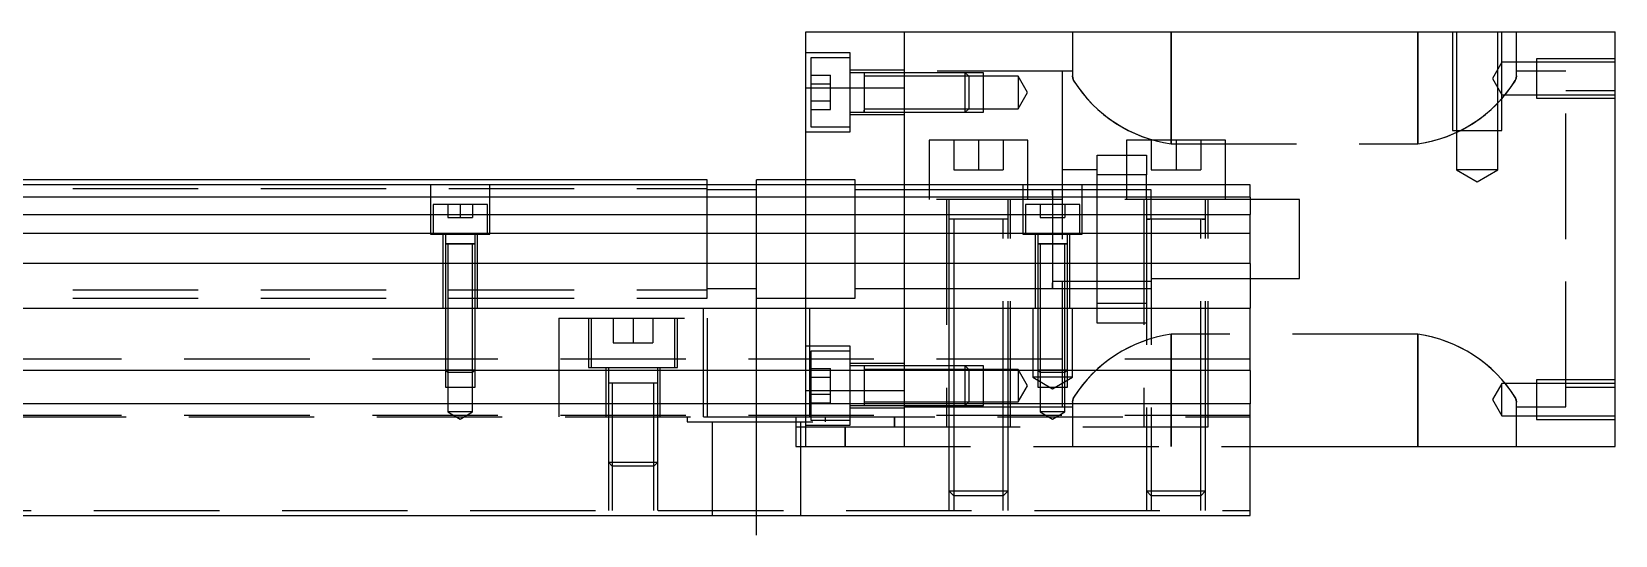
# Model space of a CAD drawing. Extents: x -8 to 650, y -296 to 102.
# Drawn here: x 336.6 to 497, y -233 to -182 of the extents above; entities that cross this region are included whole.
import ezdxf

# ---------------------------------------------------------------- set-up
doc = ezdxf.new("R2010")
doc.units = 0
doc.linetypes.add('CENTER', pattern=[50.8, 31.75, -6.35, 6.35, -6.35])
doc.linetypes.add('DASHED', pattern=[19.05, 12.7, -6.35])
doc.layers.get('0').update_dxf_attribs({"linetype": 'CONTINUOUS'})
doc.layers.add('CENTER', color=1, linetype='CENTER')

msp = doc.modelspace()

# ---------------------------------------------------------------- linework, layer by layer
at = {"color": 7, "linetype": 'CONTINUOUS'}
for p, q in [((415, -187.67029), (415, -182)), ((415, -182), (425, -182)), ((425, -182), (497, -182)), ((425, -197.5), (425, -182)), ((497, -224), (497, -182)), ((415, -197.5), (415, -187.67029)), ((415, -187.67029), (425, -187.67029)), ((437.5, -193), (427.5, -193)), ((427.5, -193), (427.5, -197.5)), ((437.5, -197.5), (437.5, -193)), ((457.5, -193), (447.5, -193)), ((447.5, -193), (447.5, -197.5)), ((457.5, -197.5), (457.5, -193)), ((405, -197), (323.5, -197)), ((405, -197.5), (405, -197)), ((410, -197.5), (410, -197)), ((415, -197), (410, -197)), ((460, -197.5), (323.5, -197.5)), ((460, -198.752272), (323.5, -198.752272)), ((440, -197.999994), (440, -208.000006)), ((440, -197.999994), (440, -198.75)), ((440, -198.75), (440, -199)), ((441, -198.75), (440, -198.75)), ((444.5, -198.75), (441, -198.75)), ((447.5, -198.75), (444.5, -198.75)), ((449.5, -198.75), (447.5, -198.75)), ((450, -198.75), (449.5, -198.75)), ((460, -198.752272), (460, -197.5)), ((460, -198.752272), (460, -200.52668)), ((440, -199), (440, -199.5)), ((323.5, -200.52668), (460, -200.52668)), ((435.500006, -201), (429.499994, -201)), ((435.500006, -201), (429.499994, -201)), ((440, -200.8), (440, -202.5)), ((455.500006, -201), (449.499994, -201)), ((455.500006, -201), (449.499994, -201)), ((460, -202.423076), (460, -200.52668)), ((460, -202.423076), (323.5, -202.423076)), ((440, -202.5), (440, -207.25)), ((440, -203), (440, -208.000006)), ((460, -205.477372), (460, -202.423076)), ((460, -205.477372), (323.5, -205.477372)), ((460, -205.477372), (460, -210)), ((440, -207.25), (450, -207.25)), ((0, -210), (460, -210)), ((460, -216.3), (460, -210)), ((460, -216.3), (0, -216.3)), ((460, -216.3), (460, -219.7)), ((460, -219.7), (0, -219.7)), ((460, -231), (460, -219.7)), ((460, -224), (497, -224)), ((0, -231), (460, -231))]:
    msp.add_line(p, q, dxfattribs=at)
at = {"color": 3, "linetype": 'DASHED'}
for p, q in [((442, -182), (442, -186.477288)), ((452, -193.35635), (452, -182)), ((452, -182), (452, -193.35635)), ((477, -182), (477, -193.35635)), ((477, -193.35635), (477, -182)), ((480.500006, -182), (480.500006, -192)), ((480.9, -182), (480.9, -192)), ((485.1, -192), (485.1, -182)), ((485.499994, -192), (485.499994, -182)), ((487, -186.477288), (487, -182)), ((419.5, -184.150758), (415, -184.150758)), ((419.5, -192.150758), (419.5, -184.150758)), ((415.5, -184.650758), (415.5, -188.150758)), ((419.5, -184.650758), (415.5, -184.650758)), ((425, -185.900758), (419.5, -185.900758)), ((441, -186), (425, -186)), ((441, -197.5), (441, -186)), ((442, -186), (441, -186)), ((485.5, -185.086544), (484.547372, -186.736544)), ((489, -185.086544), (485.5, -185.086544)), ((492, -186), (487, -186)), ((489, -184.73655), (489, -188.73654)), ((497, -184.73655), (489, -184.73655)), ((497, -185.086544), (489, -185.086544)), ((492, -203), (492, -186)), ((415.5, -186.418706), (417.5, -186.418706)), ((415.5, -187.284732), (417.5, -187.284732)), ((417.5, -187.284732), (417.5, -186.418706)), ((417.5, -189.016782), (417.5, -187.284732)), ((420.9, -186.150758), (419.5, -186.150758)), ((420.9, -186.150758), (420.895, -186.150758)), ((420.9, -186.150752), (420.9, -190.150762)), ((420.9, -186.150752), (420.9, -190.150762)), ((420.9, -186.150752), (420.9, -186.500758)), ((420.9, -186.150758), (420.9, -186.367426)), ((425, -186.150758), (420.9, -186.150758)), ((420.905, -186.150758), (420.9, -186.150758)), ((420.9, -186.367426), (420.9, -188.150758)), ((420.9, -186.500758), (420.9, -188.017714)), ((425, -186.500758), (420.9, -186.500758)), ((431.15, -186.150758), (425, -186.150758)), ((431.150006, -186.150762), (425, -186.150762)), ((431.5, -186.500758), (425, -186.500758)), ((431.15, -188.150758), (431.15, -186.150758)), ((431.5, -186.500758), (431.15, -186.150758)), ((433, -186.150762), (431.150006, -186.150762)), ((431.5, -186.500758), (431.5, -188.150758)), ((433, -186.500758), (431.5, -186.500758)), ((433, -190.150752), (433, -186.150762)), ((436.5, -186.500758), (433, -186.500758)), ((436.5, -186.500758), (436.5, -188.150758)), ((437.452628, -188.150758), (436.5, -186.500758)), ((442.038578, -186.714492), (442, -186.477288)), ((442, -186.477288), (442.033206, -186.69572)), ((442.033206, -186.69572), (442.130496, -186.952408)), ((442.151334, -186.995906), (442.038578, -186.714492)), ((484.547372, -186.736544), (485.5, -188.386544)), ((486.848666, -186.995906), (486.961422, -186.714492)), ((486.966794, -186.69572), (486.869504, -186.952408)), ((486.961422, -186.714492), (487, -186.477288)), ((487, -186.477288), (486.966794, -186.69572)), ((415.5, -188.150758), (415.5, -191.650758)), ((415.5, -189.016782), (417.5, -189.016782)), ((417.5, -189.882808), (417.5, -189.016782)), ((420.9, -188.017714), (420.9, -188.283802)), ((420.9, -188.150758), (420.9, -190.150762)), ((420.9, -188.150758), (420.9, -190.150762)), ((420.9, -188.150758), (420.9, -189.93405)), ((420.9, -188.283802), (420.9, -189.800758)), ((431.15, -190.150758), (431.15, -188.150758)), ((431.5, -188.150758), (431.5, -189.800758)), ((436.5, -188.150758), (436.5, -189.800758)), ((436.5, -189.800758), (437.452628, -188.150758)), ((485.5, -188.386544), (489, -188.386544)), ((489, -188.386544), (497, -188.386544)), ((489, -188.73654), (497, -188.73654)), ((497, -188), (492, -188)), ((415.5, -189.882808), (417.5, -189.882808)), ((419.5, -190.150758), (420.905, -190.150758)), ((419.5, -190.400758), (425, -190.400758)), ((420.895, -190.150758), (425, -190.150758)), ((420.9, -189.800758), (425, -189.800758)), ((420.9, -189.93405), (420.9, -190.150758)), ((420.9, -189.93405), (420.9, -190.150758)), ((420.9, -190.150758), (420.9, -189.93409)), ((420.9, -190.150758), (420.9, -189.93409)), ((425, -189.800758), (431.5, -189.800758)), ((425, -190.150752), (431.150006, -190.150752)), ((425, -190.150758), (431.15, -190.150758)), ((431.15, -190.150758), (431.5, -189.800758)), ((431.150006, -190.150752), (433, -190.150752)), ((431.5, -189.800758), (433, -189.800758)), ((433, -189.800758), (436.5, -189.800758)), ((415, -192.150758), (419.5, -192.150758)), ((415.5, -191.650758), (419.5, -191.650758)), ((480.500006, -192), (485.499994, -192)), ((480.9, -192), (480.9, -196)), ((485.1, -196), (485.1, -192)), ((430, -193), (430, -196)), ((432.5, -193), (432.5, -196)), ((435, -193), (435, -196)), ((450, -193), (450, -196)), ((452, -193.35635), (477, -193.35635)), ((452.5, -193), (452.5, -196)), ((455, -193), (455, -196)), ((444.5, -194.5), (447.5, -194.5)), ((444.5, -196.5), (444.5, -194.5)), ((447.5, -194.5), (449.5, -194.5)), ((449.5, -194.5), (449.5, -196.5)), ((420, -197), (415, -197)), ((420, -197.5), (420, -197)), ((430, -196), (432.5, -196)), ((432.5, -196), (435, -196)), ((444.5, -196), (441, -196)), ((447.5, -196.5), (444.5, -196.5)), ((444.5, -197.5), (444.5, -196.5)), ((449.5, -196.5), (447.5, -196.5)), ((449.5, -197.5), (449.5, -196.5)), ((450, -196), (452.5, -196)), ((452.5, -196), (455, -196)), ((485.1, -196), (480.9, -196)), ((480.9, -196), (483, -197.212436)), ((483, -197.212436), (485.1, -196)), ((55, -197.875), (405, -197.875)), ((377, -197.5), (377, -202.5)), ((383, -202.5), (383, -197.5)), ((405, -203), (405, -197.5)), ((410, -198), (405, -198)), ((410, -203), (410, -197.5)), ((415, -210), (415, -197.5)), ((420, -203), (420, -197.5)), ((425, -198), (420, -198)), ((425, -199), (425, -197.5)), ((427.5, -198), (425, -198)), ((427.5, -197.5), (427.5, -199)), ((437.5, -198), (427.5, -198)), ((437, -197.5), (437, -202.5)), ((437.5, -199), (437.5, -197.5)), ((440, -198), (437.5, -198)), ((440, -198), (439.995, -198)), ((440, -198), (440, -198.564922)), ((440, -198.564038), (440, -198)), ((440.005, -198), (440, -198)), ((441, -198), (440, -198)), ((440, -198.564922), (440, -198.999226)), ((441, -199), (441, -197.5)), ((444.5, -198), (441, -198)), ((443, -202.5), (443, -197.5)), ((444.5, -199), (444.5, -197.5)), ((447.5, -198), (444.5, -198)), ((447.5, -197.5), (447.5, -199)), ((449.5, -198), (447.5, -198)), ((449.5, -199), (449.5, -197.5)), ((450, -198), (449.5, -198)), ((450, -199), (450, -198)), ((457.5, -199), (457.5, -197.5)), ((382.75, -199.5), (377.25, -199.5)), ((377.25, -199.5), (377.25, -202.5)), ((378.75, -199.5), (378.75, -200.8)), ((380, -199.5), (380, -200.8)), ((381.25, -199.5), (381.25, -200.8)), ((382.75, -202.5), (382.75, -199.5)), ((460, -199), (425, -199)), ((425, -210), (425, -199)), ((429.25, -199), (429.25, -222)), ((429.5, -199), (429.5, -201)), ((435.5, -201), (435.5, -199)), ((435.75, -222), (435.75, -199)), ((442.75, -199.5), (437.25, -199.5)), ((437.25, -199.5), (437.25, -202.5)), ((438.75, -199.5), (438.75, -200.8)), ((440, -198.999226), (440, -199.399154)), ((440, -199.5), (440, -200.8)), ((441, -199.5), (441, -199)), ((441, -202.5), (441, -199.5)), ((441.25, -199.5), (441.25, -200.8)), ((442.75, -202.5), (442.75, -199.5)), ((444.5, -209.5), (444.5, -199)), ((449.25, -199), (449.25, -222)), ((449.5, -199), (449.5, -201)), ((450, -201), (450, -199)), ((455.5, -201), (455.5, -199)), ((455.75, -222), (455.75, -199)), ((465, -199), (460, -199)), ((465, -203), (465, -199)), ((378.75, -200.8), (380, -200.8)), ((380, -200.8), (381.25, -200.8)), ((429.5, -200.995), (429.5, -201)), ((429.849602, -201), (429.5, -201)), ((429.5, -201), (429.5, -201.005)), ((429.5, -201), (429.5, -210)), ((435.15035, -201), (429.849602, -201)), ((430, -201), (430, -210)), ((435, -222), (435, -201)), ((435.5, -201), (435.15035, -201)), ((435.5, -201), (435.5, -200.995)), ((435.5, -201.005), (435.5, -201)), ((435.5, -222), (435.5, -201)), ((438.75, -200.8), (440, -200.8)), ((440, -200.8), (441.25, -200.8)), ((440, -200.899918), (440, -202.499894)), ((449.5, -200.995), (449.5, -201)), ((449.5, -201), (449.84965, -201)), ((449.849602, -201), (449.5, -201)), ((449.5, -201), (449.5, -222)), ((449.5, -201), (449.5, -201.005)), ((455.15035, -201), (449.849602, -201)), ((450, -201), (450, -222)), ((455, -222), (455, -201)), ((455.150204, -201), (455.5, -201)), ((455.5, -201), (455.15035, -201)), ((455.5, -201), (455.5, -200.995)), ((455.5, -222), (455.5, -201)), ((455.5, -201.005), (455.5, -201)), ((377, -202.5), (383, -202.5)), ((378.25, -202.5), (378.25, -210)), ((381.500006, -203.5), (378.499994, -203.5)), ((379.998804, -203.5), (378.499994, -203.5)), ((379.998804, -203.5), (378.499994, -203.5)), ((378.5, -202.5), (378.5, -203.5)), ((378.5, -203.495), (378.5, -203.5)), ((378.5, -203.5), (378.62467, -203.5)), ((378.624678, -203.5), (378.5, -203.5)), ((378.624678, -203.5), (378.5, -203.5)), ((378.5, -203.5), (378.5, -203.505)), ((378.5, -203.5), (378.5, -210)), ((378.62467, -203.5), (381.375392, -203.5)), ((379.998804, -203.5), (378.624678, -203.5)), ((379.998804, -203.5), (378.624678, -203.5)), ((378.75, -203.5), (378.75, -210)), ((381.500006, -203.5), (379.998804, -203.5)), ((381.500006, -203.5), (379.998804, -203.5)), ((381.37533, -203.5), (379.998804, -203.5)), ((381.37533, -203.5), (379.998804, -203.5)), ((381.25, -210), (381.25, -203.5)), ((381.5, -203.5), (381.37533, -203.5)), ((381.5, -203.5), (381.37533, -203.5)), ((381.375392, -203.5), (381.5, -203.5)), ((381.5, -203.5), (381.5, -202.5)), ((381.5, -203.5), (381.5, -203.495)), ((381.5, -203.505), (381.5, -203.5)), ((381.5, -210), (381.5, -203.5)), ((381.75, -210), (381.75, -202.5)), ((405, -209), (405, -203)), ((410, -209), (410, -203)), ((420, -209), (420, -203)), ((437, -202.5), (443, -202.5)), ((438.25, -202.5), (438.25, -210)), ((439.998804, -203.5), (438.499994, -203.5)), ((439.998804, -203.5), (438.499994, -203.5)), ((438.5, -202.5), (438.5, -203.5)), ((438.5, -203.495), (438.5, -203.5)), ((438.5, -203.5), (438.62467, -203.5)), ((438.624678, -203.5), (438.5, -203.5)), ((438.624678, -203.5), (438.5, -203.5)), ((438.5, -203.5), (438.5, -210)), ((438.5, -203.5), (438.5, -203.505)), ((438.62467, -203.5), (441.375392, -203.5)), ((439.998804, -203.5), (438.624678, -203.5)), ((439.998804, -203.5), (438.624678, -203.5)), ((438.75, -203.5), (438.75, -210)), ((441.500006, -203.5), (439.998804, -203.5)), ((441.500006, -203.5), (439.998804, -203.5)), ((441.37533, -203.5), (439.998804, -203.5)), ((441.37533, -203.5), (439.998804, -203.5)), ((440, -202.499894), (440, -203.200036)), ((440, -203.200036), (440, -207.43509)), ((441, -203), (441, -202.5)), ((441, -220), (441, -203)), ((441.25, -210), (441.25, -203.5)), ((441.5, -203.5), (441.37533, -203.5)), ((441.5, -203.5), (441.37533, -203.5)), ((441.375392, -203.5), (441.5, -203.5)), ((441.5, -203.5), (441.5, -202.5)), ((441.5, -203.5), (441.5, -203.495)), ((441.5, -210), (441.5, -203.5)), ((441.5, -203.505), (441.5, -203.5)), ((441.75, -210), (441.75, -202.5)), ((465, -207), (465, -203)), ((492, -220), (492, -203)), ((55, -208.125), (405, -208.125)), ((405, -208), (410, -208)), ((420, -208), (425, -208)), ((425, -208), (429.5, -208)), ((429.5, -208), (430, -208)), ((430, -208), (440.005, -208)), ((439.995, -208), (449.5, -208)), ((440, -207.43509), (440, -208)), ((440, -208), (440, -207.435962)), ((440.005, -208), (449.5, -208)), ((449.5, -208), (450, -208)), ((450, -207), (460, -207)), ((460, -207), (465, -207)), ((55, -209), (405, -209)), ((378.5, -210), (378.5, -216.25)), ((378.500006, -210), (378.500006, -216.250006)), ((378.75, -210), (378.75, -216.3)), ((381.25, -216.3), (381.25, -210)), ((381.499994, -216.250006), (381.499994, -210)), ((381.5, -216.25), (381.5, -210)), ((404.638098, -221), (404.638098, -210)), ((410, -209), (415, -209)), ((415, -209), (420, -209)), ((415, -216.3), (415, -210)), ((415.361902, -210), (415.361902, -221)), ((425, -216.3), (425, -210)), ((429.5, -210), (429.5, -216.3)), ((430, -210), (430, -216.3)), ((438, -210), (438, -217)), ((438.5, -210), (438.5, -216.25)), ((438.500006, -210), (438.500006, -216.250006)), ((438.75, -210), (438.75, -216.3)), ((441.25, -216.3), (441.25, -210)), ((441.499994, -216.250006), (441.499994, -210)), ((441.5, -216.25), (441.5, -210)), ((442, -217), (442, -210)), ((444.5, -209.5), (449.5, -209.5)), ((444.5, -211.5), (444.5, -209.5)), ((390, -211), (390, -216.3)), ((390, -211), (405, -211)), ((393, -211), (393, -216)), ((393.25, -211), (393.25, -216)), ((395.5, -211), (395.5, -213.5)), ((397.5, -211), (397.5, -213.5)), ((399.5, -211), (399.5, -213.5)), ((401.75, -216), (401.75, -211)), ((402, -216), (402, -211)), ((405, -211), (405, -216.3)), ((449.5, -211.5), (444.5, -211.5)), ((477, -212.64365), (452, -212.64365)), ((452, -224), (452, -212.64365)), ((452, -212.64365), (452, -222)), ((477, -212.64365), (477, -224)), ((477, -224), (477, -212.64365)), ((395.5, -213.5), (397.5, -213.5)), ((397.5, -213.5), (399.5, -213.5)), ((419.5, -213.849242), (415, -213.849242)), ((415.5, -214.349242), (415.5, -216.3)), ((419.5, -214.349242), (415.5, -214.349242)), ((419.5, -221.849242), (419.5, -213.849242)), ((460, -215.15), (0, -215.15)), ((378.5, -216.25), (381.5, -216.25)), ((378.5, -216.25), (378.55, -216.3)), ((378.500006, -216.250006), (378.500006, -216.3)), ((378.500006, -216.3), (378.500006, -218)), ((378.55, -216.3), (378.75, -216.5)), ((378.75, -216.3), (378.75, -216.5)), ((381.25, -216.5), (378.75, -216.5)), ((378.75, -216.5), (378.75, -218)), ((381.25, -216.5), (381.25, -216.3)), ((381.25, -216.5), (381.45, -216.3)), ((381.25, -218), (381.25, -216.5)), ((381.45, -216.3), (381.5, -216.25)), ((381.499994, -216.3), (381.499994, -216.250006)), ((381.499994, -218), (381.499994, -216.3)), ((390, -216.3), (390, -219.7)), ((393, -216), (402, -216)), ((394.75, -216), (394.75, -221)), ((395, -216), (395, -216.3)), ((395, -216.3), (395, -217.6)), ((400, -216.3), (400, -216)), ((400, -217.6), (400, -216.3)), ((400.25, -221), (400.25, -216)), ((405, -216.3), (405, -219.7)), ((415, -218.32971), (415, -216.3)), ((415.5, -216.117192), (417.5, -216.117192)), ((415.5, -216.3), (415.5, -217.849242)), ((417.5, -216.983218), (417.5, -216.117192)), ((425, -215.599242), (419.5, -215.599242)), ((420.9, -215.849242), (419.5, -215.849242)), ((420.9, -215.849242), (420.895, -215.849242)), ((420.9, -215.849238), (420.9, -219.849248)), ((420.9, -215.849238), (420.9, -216.3)), ((420.9, -215.849242), (420.9, -216.06591)), ((425, -215.849242), (420.9, -215.849242)), ((420.905, -215.849242), (420.9, -215.849242)), ((420.9, -216.06591), (420.9, -216.299676)), ((425, -216.199242), (420.9, -216.199242)), ((420.9, -216.299676), (420.9, -216.434256)), ((420.9, -216.3), (420.9, -216.434252)), ((420.9, -216.434252), (420.9, -217.709196)), ((420.9, -216.434256), (420.9, -217.849242)), ((429.5, -215.849242), (425, -215.849242)), ((429.5, -215.849248), (425, -215.849248)), ((429.5, -216.199242), (425, -216.199242)), ((425, -219.7), (425, -216.3)), ((430, -215.849242), (429.5, -215.849242)), ((430, -215.849248), (429.5, -215.849248)), ((430, -216.199242), (429.5, -216.199242)), ((429.5, -216.3), (429.5, -219.7)), ((431.15, -215.849242), (430, -215.849242)), ((431.150006, -215.849248), (430, -215.849248)), ((431.5, -216.199242), (430, -216.199242)), ((430, -216.3), (430, -219.7)), ((431.15, -216.3), (431.15, -215.849242)), ((431.5, -216.199242), (431.15, -215.849242)), ((431.15, -217.849242), (431.15, -216.3)), ((433, -215.849248), (431.150006, -215.849248)), ((431.5, -216.199242), (431.5, -216.3)), ((433, -216.199242), (431.5, -216.199242)), ((431.5, -216.3), (431.5, -217.849242)), ((433, -216.3), (433, -215.849248)), ((436.5, -216.199242), (433, -216.199242)), ((433, -219.7), (433, -216.3)), ((436.5, -216.199242), (436.5, -217.849242)), ((437.452628, -217.849242), (436.5, -216.199242)), ((438.5, -216.25), (441.5, -216.25)), ((438.5, -216.25), (438.55, -216.3)), ((438.500006, -216.250006), (438.500006, -216.3)), ((438.500006, -216.3), (438.500006, -218)), ((438.55, -216.3), (438.75, -216.5)), ((438.75, -216.3), (438.75, -216.5)), ((441.25, -216.5), (438.75, -216.5)), ((438.75, -216.5), (438.75, -218)), ((441.25, -216.5), (441.25, -216.3)), ((441.25, -216.5), (441.45, -216.3)), ((441.25, -218), (441.25, -216.5)), ((441.45, -216.3), (441.5, -216.25)), ((441.499994, -216.3), (441.499994, -216.250006)), ((441.499994, -218), (441.499994, -216.3)), ((378.500006, -218), (381.499994, -218)), ((378.75, -218), (378.75, -220.5)), ((381.25, -220.5), (381.25, -218)), ((400.000006, -217.6), (394.999994, -217.6)), ((400.000006, -217.6), (394.999994, -217.6)), ((395, -217.595), (395, -217.6)), ((395.257468, -217.6), (395, -217.6)), ((395, -217.6), (395, -217.605)), ((395, -217.6), (395, -219.7)), ((399.742552, -217.6), (395.257468, -217.6)), ((395.4, -217.6), (395.4, -219.7)), ((399.6, -219.7), (399.6, -217.6)), ((400, -217.6), (399.742552, -217.6)), ((400, -217.6), (400, -217.595)), ((400, -217.605), (400, -217.6)), ((400, -219.7), (400, -217.6)), ((415.5, -216.983218), (417.5, -216.983218)), ((415.5, -217.849242), (415.5, -219.7)), ((417.5, -218.715268), (417.5, -216.983218)), ((420.9, -217.709196), (420.9, -217.989288)), ((420.9, -217.849242), (420.9, -219.849248)), ((420.9, -217.849242), (420.9, -219.264302)), ((420.9, -217.989288), (420.9, -219.264304)), ((431.15, -219.7), (431.15, -217.849242)), ((431.5, -217.849242), (431.5, -219.499242)), ((436.5, -217.849242), (436.5, -219.499242)), ((436.5, -219.499242), (437.452628, -217.849242)), ((442, -217), (438, -217)), ((438, -217), (440, -218.1547)), ((438.500006, -218), (441.499994, -218)), ((438.75, -218), (438.75, -220.5)), ((440, -218.1547), (442, -217)), ((441.25, -220.5), (441.25, -218)), ((485.5, -217.613456), (484.547372, -219.263456)), ((485.5, -220.913456), (485.5, -217.613456)), ((489, -217.613456), (485.5, -217.613456)), ((489, -217.26346), (489, -221.26345)), ((497, -217.26346), (489, -217.26346)), ((497, -217.613456), (489, -217.613456)), ((492, -218), (497, -218)), ((390, -219.7), (390, -221)), ((395, -219.7), (395, -221)), ((395.4, -219.7), (395.4, -221)), ((399.6, -221), (399.6, -219.7)), ((400, -221), (400, -219.7)), ((405, -219.7), (405, -221)), ((415, -218.32971), (425, -218.32971)), ((415, -219.7), (415, -218.32971)), ((415, -221), (415, -219.7)), ((415.5, -218.715268), (417.5, -218.715268)), ((415.5, -219.581294), (417.5, -219.581294)), ((415.5, -219.7), (415.5, -221)), ((417.5, -219.581294), (417.5, -218.715268)), ((420.9, -219.264302), (420.9, -219.632534)), ((420.9, -219.264304), (420.9, -219.7)), ((420.9, -219.499242), (425, -219.499242)), ((420.9, -219.632534), (420.9, -219.700154)), ((420.9, -219.7), (420.9, -219.849248)), ((420.9, -219.700154), (420.9, -219.849242)), ((425, -219.499242), (429.5, -219.499242)), ((425, -222), (425, -219.7)), ((429.5, -219.499242), (430, -219.499242)), ((429.5, -219.7), (429.5, -222)), ((430, -219.499242), (431.5, -219.499242)), ((430, -219.7), (430, -222)), ((431.15, -219.849242), (431.15, -219.7)), ((431.15, -219.849242), (431.299242, -219.7)), ((431.299242, -219.7), (431.5, -219.499242)), ((431.5, -219.499242), (433, -219.499242)), ((433, -219.499242), (436.5, -219.499242)), ((433, -219.849238), (433, -219.7)), ((442.038578, -219.285508), (442, -219.522712)), ((442, -219.522712), (442.033206, -219.30428)), ((442, -219.522712), (442, -224)), ((442.033206, -219.30428), (442.130496, -219.047592)), ((442.151334, -219.004094), (442.038578, -219.285508)), ((484.547372, -219.263456), (485.5, -220.913456)), ((486.848666, -219.004094), (486.961422, -219.285508)), ((486.966794, -219.30428), (486.869504, -219.047592)), ((486.961422, -219.285508), (487, -219.522712)), ((487, -219.522712), (486.966794, -219.30428)), ((487, -224), (487, -219.522712)), ((460, -220.85), (0, -220.85)), ((295.361902, -221), (404.638098, -221)), ((381.25, -220.5), (378.75, -220.5)), ((378.75, -220.5), (380, -221.221688)), ((380, -221.221688), (381.25, -220.5)), ((395, -221), (395, -225.6)), ((395.000006, -221), (395.000006, -225.600006)), ((395.4, -221), (395.4, -226)), ((399.6, -226), (399.6, -221)), ((399.999994, -225.600006), (399.999994, -221)), ((400, -225.6), (400, -221)), ((403, -221), (403, -221.5)), ((404.638098, -221), (415.361902, -221)), ((414, -221), (414, -222)), ((415, -224), (415, -221)), ((415.361902, -221), (460, -221)), ((415.5, -221), (415.5, -221.349242)), ((415.5, -221.349242), (419.5, -221.349242)), ((417, -221.5), (417, -221)), ((419.5, -219.849242), (420.9, -219.849242)), ((419.5, -220.099242), (425, -220.099242)), ((420.895, -219.849242), (420.9, -219.849242)), ((420.9, -219.849242), (425, -219.849242)), ((420.9, -219.849242), (420.905, -219.849242)), ((424, -222), (424, -221)), ((424, -221), (424, -222)), ((425, -219.849238), (429.5, -219.849238)), ((425, -219.849242), (429.5, -219.849242)), ((425, -220), (429.5, -220)), ((429.5, -219.849238), (430, -219.849238)), ((429.5, -219.849242), (430, -219.849242)), ((429.5, -220), (430, -220)), ((430, -219.849238), (431.150006, -219.849238)), ((430, -219.849242), (431.15, -219.849242)), ((430, -220), (441, -220)), ((431.150006, -219.849238), (433, -219.849238)), ((441.25, -220.5), (438.75, -220.5)), ((438.75, -220.5), (440, -221.221688)), ((440, -221.221688), (441.25, -220.5)), ((441, -220), (442, -220)), ((485.5, -220.913456), (489, -220.913456)), ((487, -220), (492, -220)), ((489, -220.913456), (497, -220.913456)), ((489, -221.26345), (497, -221.26345)), ((403, -221.5), (417, -221.5)), ((405.5, -221.5), (405.5, -231)), ((414, -222), (424, -222)), ((414, -222), (414, -224)), ((414.5, -231), (414.5, -221.5)), ((415, -221.849242), (419.5, -221.849242)), ((419, -224), (419, -222)), ((419, -222), (419, -224)), ((424, -222), (460, -222)), ((425, -224), (425, -222)), ((429.5, -222), (429.5, -228.5)), ((429.500006, -222), (429.500006, -228.500006)), ((430, -222), (430, -229)), ((435, -229), (435, -222)), ((435.499994, -228.500006), (435.499994, -222)), ((435.5, -228.5), (435.5, -222)), ((449.5, -222), (449.5, -228.5)), ((449.500006, -222), (449.500006, -228.500006)), ((450, -222), (450, -229)), ((452, -222), (452, -224)), ((455, -229), (455, -222)), ((455.499994, -228.500006), (455.499994, -222)), ((455.5, -228.5), (455.5, -222)), ((414, -224), (419, -224)), ((419, -224), (460, -224)), ((395, -225.6), (400, -225.6)), ((395, -225.6), (395.4, -226)), ((395.000006, -225.600006), (395.000006, -230.5)), ((399.6, -226), (395.4, -226)), ((395.4, -226), (395.4, -230.5)), ((399.6, -226), (400, -225.6)), ((399.6, -230.5), (399.6, -226)), ((399.999994, -230.5), (399.999994, -225.600006)), ((429.5, -228.5), (435.5, -228.5)), ((429.5, -228.5), (430, -229)), ((429.500006, -228.500006), (429.500006, -230.5)), ((435, -229), (430, -229)), ((430, -229), (430, -230.5)), ((435, -229), (435.5, -228.5)), ((435, -230.5), (435, -229)), ((435.499994, -230.5), (435.499994, -228.500006)), ((449.5, -228.5), (455.5, -228.5)), ((449.5, -228.5), (450, -229)), ((449.500006, -228.500006), (449.500006, -230.5)), ((455, -229), (450, -229)), ((450, -229), (450, -230.5)), ((455, -229), (455.5, -228.5)), ((455, -230.5), (455, -229)), ((455.499994, -230.5), (455.499994, -228.500006)), ((0, -230.5), (460, -230.5))]:
    msp.add_line(p, q, dxfattribs=at)
for centre, radius, start, end in [((453.97411, -179.506712), 13.989624, 212.15624316, 261.88777618), ((453.996387, -179.459917), 14.039103, 212.46509038, 261.82472024), ((475.02589, -179.506712), 13.989624, 278.11222382, 327.84375684), ((475.003613, -179.459917), 14.039103, 278.17527976, 327.53490962), ((453.97411, -226.493288), 13.989624, 98.11222382, 147.84375684), ((453.996387, -226.540083), 14.039103, 98.17527976, 147.53490962), ((475.02589, -226.493288), 13.989624, 32.15624316, 81.88777618), ((475.003613, -226.540083), 14.039103, 32.46509038, 81.82472024)]:
    msp.add_arc(centre, radius, start, end, dxfattribs=at)
at = {"layer": 'CENTER', "color": 1, "linetype": 'CENTER'}
msp.add_line((410, -233), (410, -208), dxfattribs=at)

doc.saveas('drawing.dxf')
